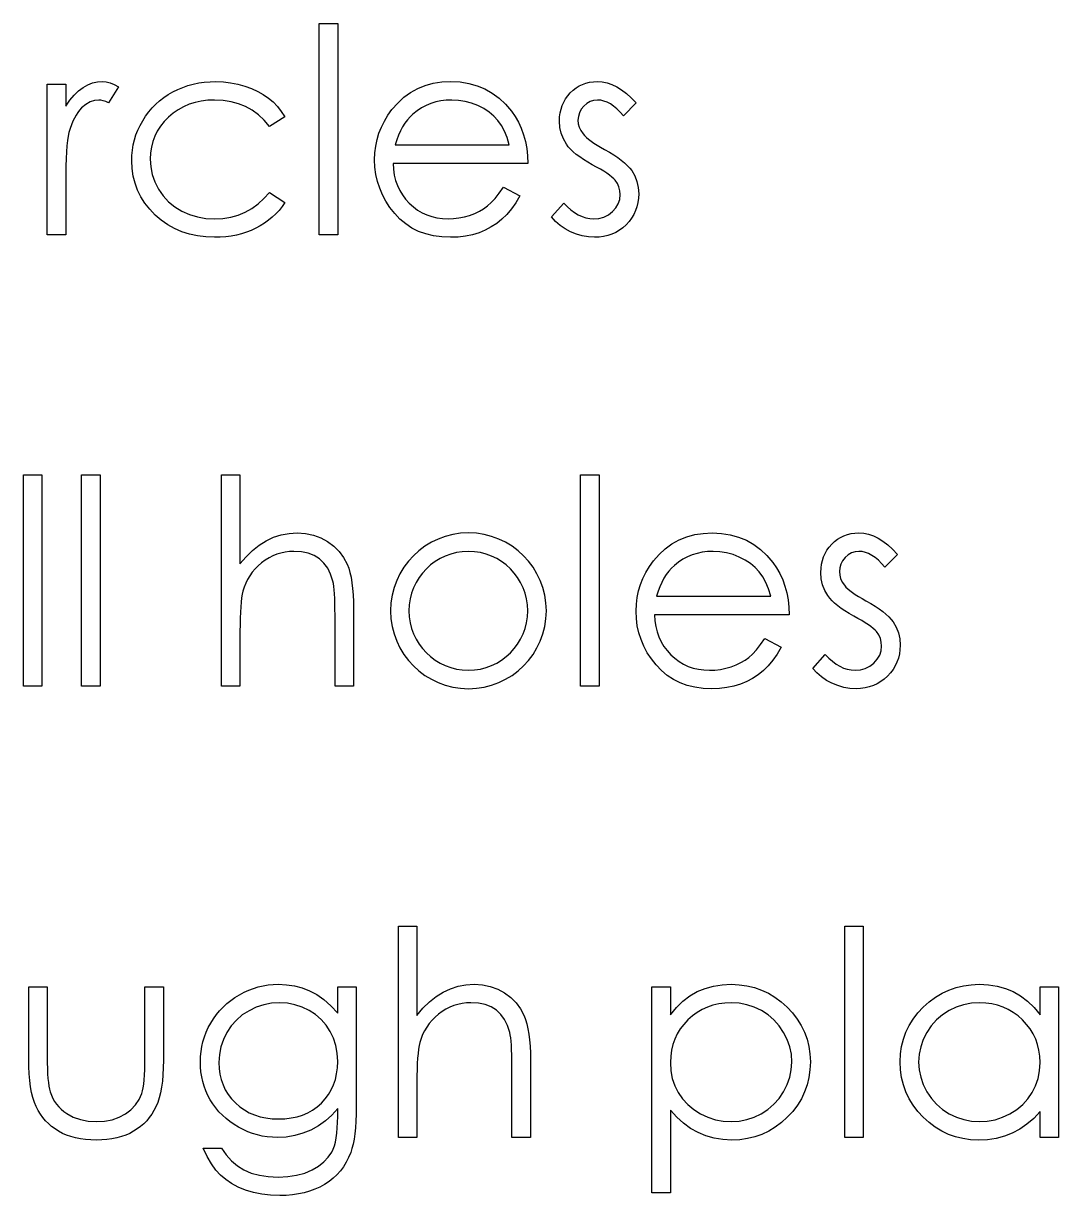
# Model space of a CAD drawing. Header units: inches. Extents: x -3.18 to 1.88, y -2.18 to 2.79.
# Drawn here: x -1.938 to -1.5611, y 1.8243 to 2.2511 of the extents above; entities that cross this region are included whole.
import ezdxf

# ---------------------------------------------------------------- set-up
doc = ezdxf.new("R2010")
doc.units = ezdxf.units.IN
doc.header["$MEASUREMENT"] = 0

msp = doc.modelspace()

# ---------------------------------------------------------------- linework, layer by layer
at = {"color": 7, "linetype": 'Continuous', "flags": 128}
for points in [[(-1.830347175673237, 2.251068264371963), (-1.823617446584291, 2.251068264371963), (-1.823617446584291, 2.251068264371963), (-1.823617446584291, 2.174145187448886), (-1.823617446584291, 2.174145187448886), (-1.83034821581506, 2.174145187448886), (-1.83034821581506, 2.174145187448886), (-1.83034821581506, 2.251068264371963)], [(-1.929385924902488, 2.228952879756578), (-1.922655908122752, 2.228952879756578), (-1.922655908122752, 2.228952879756578), (-1.922655908122752, 2.220884971102732), (-1.922655908122752, 2.220884971102732), (-1.921123456199676, 2.223108528795039), (-1.919545932161214, 2.225001557641193), (-1.917938360045829, 2.226549033602732), (-1.91628571581506, 2.227781004756578), (-1.914587999468906, 2.228712495141193), (-1.912845211007368, 2.229388576871963), (-1.911087398507368, 2.229779201871962), (-1.909284513891983, 2.229914418218117), (-1.909284513891983, 2.229914418218117), (-1.90788727831506, 2.229794225910424), (-1.906444970622752, 2.229448673025809), (-1.90495759081506, 2.228862735525809), (-1.903425138891983, 2.228036413410424), (-1.903425138891983, 2.228036413410424), (-1.907121052353522, 2.222207086487347), (-1.907121052353522, 2.222207086487347), (-1.908097614853522, 2.22262775956427), (-1.908999057161214, 2.222943264371962), (-1.909825379276598, 2.223123552833501), (-1.910561557161214, 2.223183648987347), (-1.910561557161214, 2.223183648987347), (-1.912169129276599, 2.223003360525809), (-1.913761677353522, 2.222462495141193), (-1.91530915331506, 2.221561052833501), (-1.916841605238137, 2.220299033602732), (-1.917577783122753, 2.219532807641193), (-1.918268888891983, 2.218661413410424), (-1.918899898507368, 2.217699874948886), (-1.919500860045829, 2.216633168218116), (-1.920056749468906, 2.215461293218116), (-1.920567566776599, 2.214199273987347), (-1.921033311968906, 2.212832086487347), (-1.921453985045829, 2.211374754756578), (-1.921453985045829, 2.211374754756578), (-1.921739441776599, 2.210067663410424), (-1.921979826391983, 2.208460091295039), (-1.922190162930445, 2.206552038410424), (-1.922355427353521, 2.204343504756578), (-1.922490643699675, 2.201849514371963), (-1.922580787930445, 2.199055043218116), (-1.922640884084291, 2.195960091295039), (-1.922655908122752, 2.192564658602732), (-1.922655908122752, 2.192564658602732), (-1.922655908122752, 2.174145187448886), (-1.922655908122752, 2.174145187448886), (-1.929386677353522, 2.174145187448886), (-1.929386677353522, 2.174145187448886), (-1.929386677353522, 2.228952879756578)], [(-1.842847724599163, 2.217068865333501), (-1.848482230238137, 2.213568264371963), (-1.848482230238137, 2.213568264371963), (-1.850390283122752, 2.215821870141193), (-1.852478624468906, 2.217774995141193), (-1.854717206199675, 2.219427639371963), (-1.857121052353522, 2.220779802833501), (-1.859705186968906, 2.221831485525809), (-1.862454586007368, 2.222582687448885), (-1.865354225430445, 2.223033408602732), (-1.86843415331506, 2.223183648987347), (-1.86843415331506, 2.223183648987347), (-1.870898095622752, 2.223078480718116), (-1.873271893699676, 2.222793023987347), (-1.875525499468906, 2.222297230718116), (-1.877673936968906, 2.221621148987347), (-1.879717206199675, 2.220734730718116), (-1.881655307161214, 2.219652999948885), (-1.883488239853522, 2.218390980718116), (-1.885216004276599, 2.216918624948886), (-1.886778504276599, 2.215311052833501), (-1.888130667738137, 2.213613336487347), (-1.889287518699675, 2.211840499948886), (-1.890219009084291, 2.209977519179655), (-1.890955186968906, 2.208039418218116), (-1.891466004276599, 2.206011173025809), (-1.891781509084291, 2.203892783602732), (-1.891886677353522, 2.201699273987347), (-1.891886677353522, 2.201699273987347), (-1.891691364853522, 2.198829682641193), (-1.891120451391983, 2.196050235525809), (-1.890158912930445, 2.193345908602732), (-1.888821773507368, 2.190731725910424), (-1.887139081199675, 2.188312855718117), (-1.885170932161214, 2.186164418218116), (-1.882932350430445, 2.184316461487347), (-1.880393287930445, 2.182753961487347), (-1.877628864853522, 2.181506966295039), (-1.874714201391983, 2.180620548025809), (-1.871634273507368, 2.180094706679655), (-1.868389081199676, 2.179914418218116), (-1.868389081199676, 2.179914418218116), (-1.865414321584291, 2.180064658602732), (-1.86257477831506, 2.180515379756578), (-1.859885475430445, 2.181266581679655), (-1.857316364853522, 2.182318264371963), (-1.854897494661214, 2.183670427833501), (-1.852628864853522, 2.18532307206427), (-1.850480427353522, 2.18727619706427), (-1.848482230238137, 2.189529802833501), (-1.848482230238137, 2.189529802833501), (-1.84284821581506, 2.185833889371962), (-1.84284821581506, 2.185833889371962), (-1.843869850430445, 2.184376557641193), (-1.844981629276599, 2.182994346102732), (-1.846183552353521, 2.18170227879504), (-1.847460595622752, 2.180500355718117), (-1.848812759084291, 2.179373552833501), (-1.85027009081506, 2.178336894179655), (-1.851802542738137, 2.177375355718116), (-1.853410114853522, 2.176503961487347), (-1.855092807161214, 2.175722711487347), (-1.856835595622752, 2.175046629756578), (-1.858623456199676, 2.174475716295039), (-1.860486436968906, 2.174009971102732), (-1.862394489853522, 2.173649394179655), (-1.864377662930445, 2.173393985525809), (-1.866405908122752, 2.173228721102732), (-1.868494249468906, 2.173183648987347), (-1.868494249468906, 2.173183648987347), (-1.871679345622752, 2.17330384129504), (-1.874714201391983, 2.17369446629504), (-1.87761384081506, 2.174325475910424), (-1.880378263891983, 2.175211894179655), (-1.883007470622752, 2.176353721102732), (-1.885501461007368, 2.177750956679655), (-1.887845211007368, 2.179403600910424), (-1.890053744661214, 2.181311653795039), (-1.89206696581506, 2.183399995141194), (-1.893794730238137, 2.18560852879504), (-1.895267086007368, 2.187907206679655), (-1.896469009084291, 2.190326076871962), (-1.897415523507368, 2.192865139371963), (-1.898076581199675, 2.195494346102732), (-1.898482230238137, 2.198243745141193), (-1.898617446584291, 2.201098312448885), (-1.898617446584291, 2.201098312448885), (-1.898557350430445, 2.203036413410424), (-1.898362037930445, 2.204944466295039), (-1.898061557161214, 2.206822471102732), (-1.897610836007368, 2.208655403795039), (-1.897054946584291, 2.210458288410424), (-1.89636384081506, 2.212231124948886), (-1.895552542738137, 2.213958889371963), (-1.894621052353522, 2.215656605718117), (-1.893569369661214, 2.217294225910424), (-1.892427542738137, 2.218826677833501), (-1.891195571584291, 2.22028400956427), (-1.889858432161214, 2.221636173025809), (-1.888446172545829, 2.222898192256578), (-1.886928744661214, 2.224070067256578), (-1.885306148507368, 2.225151798025809), (-1.883608432161214, 2.22614338456427), (-1.881835595622753, 2.227029802833501), (-1.880002662930445, 2.227796028795039), (-1.878124658122752, 2.228442062448885), (-1.876186557161214, 2.228967903795039), (-1.874203384084291, 2.229388576871963), (-1.872175138891983, 2.229674033602732), (-1.87008679754583, 2.22985432206427), (-1.867938360045829, 2.229914418218117), (-1.867938360045829, 2.229914418218117), (-1.865249057161214, 2.229809249948886), (-1.862589802353522, 2.229493745141193), (-1.859990643699675, 2.228982927833501), (-1.857436557161214, 2.228246749948886), (-1.855002662930445, 2.227345307641194), (-1.852749057161214, 2.226323673025809), (-1.850705787930445, 2.22516682206427), (-1.848842807161214, 2.223889778795039), (-1.84714509081506, 2.222462495141193), (-1.84558259081506, 2.220854923025809), (-1.844140283122752, 2.219052038410424), (-1.84284821581506, 2.217068865333501)], [(-1.763249710788877, 2.191452879756578), (-1.757271292738137, 2.188312855718117), (-1.757271292738137, 2.188312855718117), (-1.758743648507368, 2.185803841295039), (-1.760321172545829, 2.183550235525809), (-1.762003864853522, 2.181537014371962), (-1.763806749468906, 2.179794225910424), (-1.765714802353522, 2.178276798025809), (-1.767728023507368, 2.176954682641193), (-1.769876461007368, 2.175812855718116), (-1.772130066776598, 2.17486634129504), (-1.774518888891983, 2.174130163410424), (-1.777057951391983, 2.17360432206427), (-1.779747254276599, 2.173288817256578), (-1.782586797545829, 2.173183648987347), (-1.782586797545829, 2.173183648987347), (-1.785741845622753, 2.173318865333501), (-1.788716605238137, 2.173724514371963), (-1.791511076391983, 2.174400596102732), (-1.794140283122752, 2.175347110525809), (-1.796574177353522, 2.176564057641194), (-1.798842807161214, 2.178051437448886), (-1.800946172545829, 2.179809249948886), (-1.802854225430445, 2.181837495141193), (-1.80456696581506, 2.184031004756578), (-1.806054345622752, 2.18629963456427), (-1.80730134081506, 2.188643384564271), (-1.808322975430445, 2.191062254756578), (-1.809134273507368, 2.193541221102732), (-1.809705186968906, 2.196080283602732), (-1.81003571581506, 2.198709490333501), (-1.810155908122752, 2.201398793218116), (-1.810155908122752, 2.201398793218116), (-1.810050739853521, 2.203922831679655), (-1.809765283122752, 2.206386773987347), (-1.809269489853522, 2.208775596102732), (-1.808578384084291, 2.21110432206427), (-1.80769196581506, 2.213357927833501), (-1.806610235045829, 2.215536413410424), (-1.805318167738137, 2.217654802833501), (-1.803845811968906, 2.21969807206427), (-1.803845811968906, 2.21969807206427), (-1.801757470622752, 2.222086894179655), (-1.799503864853522, 2.224175235525809), (-1.797084994661214, 2.225918023987347), (-1.794485836007368, 2.227360331679655), (-1.791721412930445, 2.228472110525809), (-1.788791725430445, 2.229283408602732), (-1.785696773507368, 2.229749153795039), (-1.782421533122752, 2.229914418218117), (-1.782421533122752, 2.229914418218117), (-1.779056148507368, 2.229749153795039), (-1.77585602831506, 2.229238336487347), (-1.772836196584291, 2.228396990333501), (-1.76999665331506, 2.227225115333501), (-1.767322374468906, 2.225707687448886), (-1.764828384084291, 2.223844706679655), (-1.762499658122752, 2.22165119706427), (-1.760351220622752, 2.219127158602732), (-1.760351220622752, 2.219127158602732), (-1.758969009084291, 2.21715900956427), (-1.757782110045829, 2.215085692256578), (-1.756760475430445, 2.212877158602732), (-1.75593415331506, 2.210563456679655), (-1.755273095622752, 2.208129562448886), (-1.754792326391983, 2.205575475910424), (-1.754506869661214, 2.20290119706427), (-1.754386677353521, 2.200106725910424), (-1.754386677353521, 2.200106725910424), (-1.803425138891983, 2.200106725910424), (-1.803425138891983, 2.200106725910424), (-1.803289922545829, 2.197943264371963), (-1.802989441776599, 2.19586994706427), (-1.802508672545829, 2.193901798025808), (-1.801847614853521, 2.192038817256578), (-1.801036316776599, 2.190281004756578), (-1.800044730238137, 2.188613336487347), (-1.798872855238137, 2.187050836487347), (-1.79753571581506, 2.185578480718116), (-1.796063360045829, 2.184256365333501), (-1.794515884084291, 2.183099514371963), (-1.792878263891983, 2.182122951871963), (-1.791150499468906, 2.181326677833501), (-1.789347614853522, 2.180710692256578), (-1.787454586007368, 2.180274995141193), (-1.785486436968906, 2.180004562448886), (-1.783428143699676, 2.179914418218116), (-1.783428143699676, 2.179914418218116), (-1.781414922545829, 2.179989538410424), (-1.779446773507368, 2.180229923025809), (-1.777493648507368, 2.18063557206427), (-1.775570571584291, 2.181191461487347), (-1.773722614853522, 2.181882567256578), (-1.772024898507368, 2.182693865333501), (-1.770477422545829, 2.183595307641193), (-1.769065162930445, 2.184601918218116), (-1.767697975430445, 2.185818865333501), (-1.766270691776598, 2.187381365333501), (-1.764783311968906, 2.189244346102732), (-1.763250860045829, 2.191452879756578)], [(-1.714962908602136, 2.222116942256578), (-1.719530908122753, 2.217414418218116), (-1.719530908122753, 2.217414418218116), (-1.720732831199675, 2.218766581679655), (-1.721934754276598, 2.219938456679655), (-1.723136677353522, 2.220930043218117), (-1.724308552353522, 2.22174134129504), (-1.725495451391983, 2.222372350910424), (-1.726667326391983, 2.22282307206427), (-1.727839201391983, 2.223093504756578), (-1.728996052353522, 2.223183648987347), (-1.728996052353522, 2.223183648987347), (-1.730408311968906, 2.223048432641193), (-1.73171540331506, 2.22262775956427), (-1.732932350430445, 2.221936653795039), (-1.734029105238137, 2.220960091295039), (-1.734945571584291, 2.219803240333501), (-1.735591605238137, 2.218571269179655), (-1.735982230238137, 2.217234129756578), (-1.736117446584291, 2.215806846102732), (-1.736117446584291, 2.215806846102732), (-1.735997254276598, 2.214514778795039), (-1.735651701391983, 2.213267783602732), (-1.735065763891983, 2.212035812448886), (-1.73425446581506, 2.210833889371962), (-1.73425446581506, 2.210833889371962), (-1.733728624468906, 2.210217903795039), (-1.733067566776598, 2.209586894179655), (-1.732286316776599, 2.208910812448886), (-1.731369850430445, 2.208219706679655), (-1.730318167738137, 2.207498552833501), (-1.729146292738137, 2.206762374948886), (-1.727854225430445, 2.205981124948886), (-1.726426941776599, 2.205184850910424), (-1.726426941776599, 2.205184850910424), (-1.72468415331506, 2.204193264371963), (-1.723091605238137, 2.203216701871963), (-1.721634273507368, 2.202240139371963), (-1.720327182161214, 2.201278600910424), (-1.719170331199675, 2.200317062448886), (-1.718148696584291, 2.199370548025809), (-1.717277302353522, 2.198424033602732), (-1.716556148507368, 2.197492543218116), (-1.716556148507368, 2.197492543218116), (-1.715444369661214, 2.195554442256578), (-1.714633071584291, 2.193496148987347), (-1.714167326391983, 2.191317663410424), (-1.714002061968906, 2.189018985525809), (-1.714002061968906, 2.189018985525809), (-1.714077182161214, 2.187396389371962), (-1.714287518699676, 2.185833889371962), (-1.714648095622752, 2.184331485525809), (-1.715143888891983, 2.182904201871962), (-1.715804946584291, 2.181521990333501), (-1.716586196584291, 2.180214898987347), (-1.717517686968906, 2.178967903795039), (-1.718599417738137, 2.177781004756578), (-1.719786316776599, 2.176699273987347), (-1.721033311968906, 2.175767783602732), (-1.722355427353522, 2.174986533602732), (-1.723752662930445, 2.174340499948886), (-1.725225018699675, 2.173829682641193), (-1.726772494661214, 2.173469105718116), (-1.728380066776599, 2.173258769179655), (-1.730062759084291, 2.173183648987347), (-1.730062759084291, 2.173183648987347), (-1.732331388891983, 2.17330384129504), (-1.734539922545829, 2.173679442256578), (-1.736703384084291, 2.174295427833501), (-1.738821773507368, 2.175151798025809), (-1.740819970622753, 2.17623352879504), (-1.742637879276598, 2.17751057206427), (-1.744275499468906, 2.178967903795039), (-1.745732831199675, 2.180605523987347), (-1.745732831199675, 2.180605523987347), (-1.741270691776599, 2.185683648987347), (-1.741270691776599, 2.185683648987347), (-1.739978624468906, 2.184331485525809), (-1.738671533122752, 2.183159610525809), (-1.737334393699676, 2.182168023987347), (-1.735997254276598, 2.181356725910424), (-1.734630066776599, 2.18072571629504), (-1.733232831199675, 2.180274995141193), (-1.731835595622752, 2.180004562448886), (-1.730408311968906, 2.179914418218116), (-1.730408311968906, 2.179914418218116), (-1.728470211007368, 2.180079682641193), (-1.726682350430445, 2.180575475910424), (-1.725044730238137, 2.181386773987347), (-1.723557350430445, 2.182543624948886), (-1.722325379276598, 2.183910812448886), (-1.721438961007368, 2.18541321629504), (-1.720913119661214, 2.187005764371963), (-1.720732831199675, 2.188733528795039), (-1.720732831199675, 2.188733528795039), (-1.720853023507368, 2.190160812448886), (-1.721198576391983, 2.191512975910424), (-1.721769489853522, 2.192774995141193), (-1.722580787930445, 2.193961894179655), (-1.722580787930445, 2.193961894179655), (-1.723106629276599, 2.194532807641193), (-1.723782711007368, 2.195148793218117), (-1.724609033122752, 2.195809850910424), (-1.725570571584291, 2.196500956679655), (-1.726682350430445, 2.197222110525809), (-1.727944369661214, 2.197973312448886), (-1.729341605238137, 2.198769586487347), (-1.730889081199675, 2.199610932641193), (-1.730889081199675, 2.199610932641193), (-1.732556749468906, 2.20055744706427), (-1.734089201391983, 2.201503961487347), (-1.735471412930445, 2.202450475910424), (-1.736733432161214, 2.203381966295039), (-1.737845211007368, 2.204313456679655), (-1.738806749468906, 2.20524494706427), (-1.739648095622752, 2.206176437448886), (-1.740339201391983, 2.20709290379504), (-1.740339201391983, 2.20709290379504), (-1.741435956199676, 2.209000956679655), (-1.742217206199675, 2.211059249948886), (-1.742697975430445, 2.213222711487347), (-1.74284821581506, 2.215536413410424), (-1.74284821581506, 2.215536413410424), (-1.742788119661214, 2.217053841295039), (-1.742607831199675, 2.218496148987347), (-1.742292326391983, 2.219878360525809), (-1.74187165331506, 2.221200475910424), (-1.741315763891983, 2.222447471102732), (-1.740639682161214, 2.223634370141193), (-1.739843408122752, 2.224761173025809), (-1.738926941776598, 2.225812855718116), (-1.737905307161214, 2.226774394179655), (-1.736823576391983, 2.22760071629504), (-1.735681749468906, 2.228306846102732), (-1.734479826391983, 2.228892783602732), (-1.733202783122752, 2.229343504756578), (-1.731865643699676, 2.229659009564271), (-1.730468408122752, 2.22985432206427), (-1.728996052353522, 2.229914418218117), (-1.728996052353522, 2.229914418218117), (-1.727253263891983, 2.229794225910424), (-1.725510475430445, 2.229433648987347), (-1.723752662930445, 2.228817663410424), (-1.721994850430445, 2.227961293218117), (-1.720252061968906, 2.226864538410424), (-1.718494249468906, 2.225527398987347), (-1.716721412930445, 2.223949874948886), (-1.714963600430445, 2.222116942256578)], [(-1.761116615430577, 2.206837495141194), (-1.761913720622752, 2.209496749948886), (-1.762890283122752, 2.211870548025809), (-1.764017086007368, 2.213958889371963), (-1.76530915331506, 2.215761773987347), (-1.766781509084291, 2.21735432206427), (-1.768494249468906, 2.218781605718116), (-1.770417326391983, 2.220043624948886), (-1.772565763891983, 2.221140379756578), (-1.774849417738137, 2.22204182206427), (-1.777208191776599, 2.222672831679655), (-1.779612037930445, 2.223063456679655), (-1.782075980238137, 2.223183648987347), (-1.782075980238137, 2.223183648987347), (-1.784089201391983, 2.223108528795039), (-1.786042326391983, 2.222868144179655), (-1.787920331199676, 2.222462495141193), (-1.789708191776598, 2.221906605718116), (-1.791450980238137, 2.221170427833501), (-1.793103624468906, 2.220299033602732), (-1.794681148507368, 2.219247350910424), (-1.796198576391983, 2.218045427833501), (-1.796198576391983, 2.218045427833501), (-1.797250259084291, 2.217053841295039), (-1.798226821584291, 2.215942062448886), (-1.799143287930445, 2.214725115333501), (-1.799984634084291, 2.213387975910424), (-1.800765884084291, 2.211915620141193), (-1.801487037930445, 2.210338096102732), (-1.802133071584291, 2.208655403795039), (-1.802719009084291, 2.206837495141194), (-1.802719009084291, 2.206837495141194), (-1.761117446584291, 2.206837495141194)], [(-1.93804033159271, 2.086698185631805), (-1.931309754276598, 2.086698185631805), (-1.931309754276598, 2.086698185631805), (-1.931309754276598, 2.009775108708728), (-1.931309754276598, 2.009775108708728), (-1.938040523507368, 2.009775108708728), (-1.938040523507368, 2.009775108708728), (-1.938040523507368, 2.086698185631805)], [(-1.916886549296342, 2.086698185631805), (-1.910155908122752, 2.086698185631805), (-1.910155908122752, 2.086698185631805), (-1.910155908122752, 2.009775108708728), (-1.910155908122752, 2.009775108708728), (-1.916886677353522, 2.009775108708728), (-1.916886677353522, 2.009775108708728), (-1.916886677353522, 2.086698185631805)], [(-1.865924578013383, 2.086698185631805), (-1.859194369661214, 2.086698185631805), (-1.859194369661214, 2.086698185631805), (-1.859194369661214, 2.054231238516421), (-1.859194369661214, 2.054231238516421), (-1.856970811968906, 2.056890493324113), (-1.854627061968906, 2.059189171208728), (-1.852193167738137, 2.061142296208728), (-1.849639081199675, 2.06271982024719), (-1.846979826391983, 2.063951791401036), (-1.844200379276599, 2.064838209670266), (-1.841330787930445, 2.06536405101642), (-1.838341004276599, 2.065544339477959), (-1.838341004276599, 2.065544339477959), (-1.835306148507368, 2.065349026977959), (-1.832451581199676, 2.06477811351642), (-1.829777302353522, 2.063801551016421), (-1.827283311968906, 2.062449387554882), (-1.825029706199675, 2.06076669524719), (-1.823076581199676, 2.058828594285651), (-1.821453985045829, 2.056605036593343), (-1.820146893699676, 2.05412607024719), (-1.81960602831506, 2.052728834670267), (-1.819140283122752, 2.051136286593343), (-1.818749658122752, 2.049378474093344), (-1.818419129276599, 2.047425349093344), (-1.818178744661214, 2.045276911593343), (-1.817998456199676, 2.042963209670267), (-1.817878263891983, 2.04045419524719), (-1.81784821581506, 2.037764892362574), (-1.81784821581506, 2.037764892362574), (-1.81784821581506, 2.009775108708728), (-1.81784821581506, 2.009775108708728), (-1.824578985045829, 2.009775108708728), (-1.824578985045829, 2.009775108708728), (-1.824578985045829, 2.035556358708728), (-1.824578985045829, 2.035556358708728), (-1.824594009084291, 2.037794940439497), (-1.824624057161214, 2.039838209670267), (-1.82468415331506, 2.041686166401036), (-1.824774297545829, 2.043353834670266), (-1.82487946581506, 2.044811166401036), (-1.825014682161214, 2.046073185631805), (-1.825179946584291, 2.047154916401036), (-1.825360235045829, 2.048026310631805), (-1.825360235045829, 2.048026310631805), (-1.826171533122752, 2.050550349093343), (-1.827253263891983, 2.052743858708728), (-1.828605427353521, 2.054591815439498), (-1.830243047545829, 2.056109243324113), (-1.832151100430445, 2.057296142362574), (-1.834329586007368, 2.058137488516421), (-1.83679352831506, 2.058648305824113), (-1.83952790331506, 2.05881357024719), (-1.83952790331506, 2.05881357024719), (-1.841150499468906, 2.058753474093344), (-1.842728023507368, 2.058558161593344), (-1.844275499468906, 2.05822763274719), (-1.845762879276599, 2.057776911593344), (-1.847220211007368, 2.057175950054882), (-1.848617446584291, 2.05646982024719), (-1.849984634084291, 2.055613450054882), (-1.851306749468906, 2.054636887554882), (-1.852553744661214, 2.053555156785651), (-1.853680547545829, 2.052428353901036), (-1.854702182161214, 2.051226430824113), (-1.855618648507368, 2.049964411593344), (-1.856414922545829, 2.048642296208728), (-1.85710602831506, 2.047260084670266), (-1.85769196581506, 2.045802752939498), (-1.858157711007368, 2.044300349093343), (-1.858157711007368, 2.044300349093343), (-1.858398095622753, 2.043203594285651), (-1.858608432161214, 2.041896502939497), (-1.858788720622752, 2.040379075054882), (-1.858938961007368, 2.038636286593344), (-1.859044129276599, 2.036698185631805), (-1.859134273507368, 2.034534724093343), (-1.859179345622752, 2.032175950054882), (-1.859194369661214, 2.029591815439497), (-1.859194369661214, 2.029591815439497), (-1.859194369661214, 2.009775108708728), (-1.859194369661214, 2.009775108708728), (-1.865925138891983, 2.009775108708728), (-1.865925138891983, 2.009775108708728), (-1.865925138891983, 2.086698185631805)], [(-1.735155741999469, 2.086698185631805), (-1.728425138891983, 2.086698185631805), (-1.728425138891983, 2.086698185631805), (-1.728425138891983, 2.009775108708728), (-1.728425138891983, 2.009775108708728), (-1.735155908122752, 2.009775108708728), (-1.735155908122752, 2.009775108708728), (-1.735155908122752, 2.086698185631805)], [(-1.668058277115108, 2.027082801016421), (-1.662078985045829, 2.023942776977959), (-1.662078985045829, 2.023942776977959), (-1.66355134081506, 2.021433762554882), (-1.665128864853522, 2.019180156785651), (-1.666811557161214, 2.017166935631805), (-1.668614441776598, 2.015424147170267), (-1.670522494661214, 2.013906719285651), (-1.67253571581506, 2.012584603901036), (-1.67468415331506, 2.011442776977959), (-1.676937759084291, 2.010496262554882), (-1.679326581199676, 2.009760084670266), (-1.681865643699676, 2.009234243324113), (-1.684554946584291, 2.00891873851642), (-1.687394489853522, 2.008813570247189), (-1.687394489853522, 2.008813570247189), (-1.690549537930445, 2.008948786593344), (-1.693524297545829, 2.009354435631805), (-1.696318768699675, 2.010030517362574), (-1.698947975430445, 2.010977031785651), (-1.701381869661214, 2.012193978901036), (-1.703650499468906, 2.013681358708728), (-1.705753864853522, 2.015439171208728), (-1.707661917738137, 2.017467416401036), (-1.709374658122752, 2.01966092601642), (-1.710862037930445, 2.021929555824113), (-1.712109033122752, 2.024273305824113), (-1.713130667738137, 2.02669217601642), (-1.71394196581506, 2.029171142362574), (-1.714512879276599, 2.031710204862574), (-1.714843408122752, 2.034339411593344), (-1.714963600430445, 2.037028714477959), (-1.714963600430445, 2.037028714477959), (-1.714858432161214, 2.039552752939497), (-1.714572975430445, 2.042016695247189), (-1.714077182161214, 2.044405517362574), (-1.713386076391983, 2.046734243324113), (-1.712499658122752, 2.048987849093344), (-1.711417927353522, 2.051166334670266), (-1.710125860045829, 2.053284724093344), (-1.708653504276599, 2.055327993324113), (-1.708653504276599, 2.055327993324113), (-1.706565162930445, 2.057716815439497), (-1.704311557161214, 2.059805156785651), (-1.701892686968906, 2.06154794524719), (-1.69929352831506, 2.062990252939497), (-1.696529105238137, 2.064102031785651), (-1.693599417738137, 2.064913329862574), (-1.69050446581506, 2.065379075054882), (-1.687229225430445, 2.065544339477959), (-1.687229225430445, 2.065544339477959), (-1.68386384081506, 2.065379075054882), (-1.680663720622752, 2.06486825774719), (-1.677643888891983, 2.064026911593344), (-1.674804345622752, 2.062855036593343), (-1.672130066776598, 2.061337608708728), (-1.669636076391983, 2.059474627939497), (-1.667307350430445, 2.057281118324113), (-1.665158912930445, 2.054757079862574), (-1.665158912930445, 2.054757079862574), (-1.663776701391983, 2.052788930824113), (-1.662589802353521, 2.05071561351642), (-1.661568167738137, 2.048507079862574), (-1.660741845622753, 2.046193377939498), (-1.660080787930445, 2.043759483708728), (-1.659600018699675, 2.041205397170267), (-1.659314561968906, 2.038531118324113), (-1.659194369661214, 2.035736647170267), (-1.659194369661214, 2.035736647170267), (-1.708232831199676, 2.035736647170267), (-1.708232831199676, 2.035736647170267), (-1.708097614853522, 2.033573185631805), (-1.707797134084291, 2.031499868324113), (-1.707316364853521, 2.029531719285651), (-1.706655307161214, 2.02766873851642), (-1.705844009084291, 2.025910926016421), (-1.704852422545829, 2.02424325774719), (-1.703680547545829, 2.02268075774719), (-1.702343408122752, 2.021208401977959), (-1.700871052353522, 2.019886286593343), (-1.699323576391983, 2.018729435631805), (-1.697685956199676, 2.017752873131805), (-1.695958191776599, 2.016956599093343), (-1.694155307161214, 2.01634061351642), (-1.69226227831506, 2.015904916401036), (-1.690294129276599, 2.015634483708728), (-1.688235836007368, 2.015544339477959), (-1.688235836007368, 2.015544339477959), (-1.686222614853522, 2.015619459670266), (-1.68425446581506, 2.015859844285651), (-1.68230134081506, 2.016265493324113), (-1.680378263891983, 2.01682138274719), (-1.678530307161214, 2.017512488516421), (-1.67683259081506, 2.018323786593344), (-1.675285114853522, 2.019225228901036), (-1.673872855238137, 2.020231839477959), (-1.672505667738137, 2.021448786593343), (-1.671078384084291, 2.023011286593344), (-1.669591004276599, 2.024874267362574), (-1.668058552353522, 2.027082801016421)], [(-1.619770301608589, 2.05774686351642), (-1.624338600430445, 2.053044339477959), (-1.624338600430445, 2.053044339477959), (-1.625540523507368, 2.054396502939497), (-1.626742446584291, 2.055568377939498), (-1.627944369661214, 2.056559964477959), (-1.629116244661214, 2.057371262554882), (-1.630303143699675, 2.058002272170266), (-1.631475018699676, 2.058452993324113), (-1.632646893699675, 2.05872342601642), (-1.633803744661214, 2.05881357024719), (-1.633803744661214, 2.05881357024719), (-1.635216004276599, 2.058678353901036), (-1.636523095622752, 2.058257680824113), (-1.637740042738137, 2.057566575054882), (-1.638836797545829, 2.056590012554882), (-1.639753263891983, 2.055433161593343), (-1.640399297545829, 2.054201190439497), (-1.640789922545829, 2.05286405101642), (-1.640925138891983, 2.051436767362574), (-1.640925138891983, 2.051436767362574), (-1.640804946584291, 2.050144700054882), (-1.640459393699676, 2.048897704862574), (-1.639873456199676, 2.047665733708728), (-1.639062158122752, 2.046463810631805), (-1.639062158122752, 2.046463810631805), (-1.638536316776599, 2.045847825054882), (-1.637875259084291, 2.045216815439497), (-1.637094009084291, 2.044540733708728), (-1.636177542738137, 2.043849627939498), (-1.635125860045829, 2.043128474093344), (-1.63395398504583, 2.042392296208728), (-1.632661917738137, 2.041611046208728), (-1.631234634084291, 2.040814772170267), (-1.631234634084291, 2.040814772170267), (-1.629491845622752, 2.039823185631805), (-1.627899297545829, 2.038846623131805), (-1.62644196581506, 2.037870060631805), (-1.625134874468906, 2.036908522170267), (-1.623978023507368, 2.035946983708728), (-1.622956388891983, 2.035000469285651), (-1.622084994661214, 2.034053954862574), (-1.62136384081506, 2.033122464477959), (-1.62136384081506, 2.033122464477959), (-1.620252061968906, 2.031184363516421), (-1.619440763891983, 2.02912607024719), (-1.618975018699675, 2.026947584670267), (-1.618809754276598, 2.024648906785651), (-1.618809754276598, 2.024648906785651), (-1.618884874468906, 2.023026310631805), (-1.619095211007368, 2.021463810631805), (-1.619455787930445, 2.019961406785651), (-1.619951581199676, 2.018534123131805), (-1.620612638891983, 2.017151911593344), (-1.621393888891983, 2.01584482024719), (-1.622325379276599, 2.014597825054882), (-1.623407110045829, 2.01341092601642), (-1.624594009084291, 2.01232919524719), (-1.625841004276599, 2.011397704862574), (-1.627163119661214, 2.010616454862574), (-1.628560355238137, 2.009970421208728), (-1.630032711007368, 2.009459603901036), (-1.631580186968906, 2.009099026977959), (-1.633187759084291, 2.008888690439497), (-1.634870451391983, 2.008813570247189), (-1.634870451391983, 2.008813570247189), (-1.637139081199676, 2.008933762554882), (-1.639347614853522, 2.009309363516421), (-1.641511076391983, 2.009925349093344), (-1.64362946581506, 2.010781719285651), (-1.645627662930444, 2.011863450054882), (-1.647445571584291, 2.013140493324113), (-1.649083191776599, 2.014597825054882), (-1.650540523507368, 2.01623544524719), (-1.650540523507368, 2.01623544524719), (-1.646078384084291, 2.02131357024719), (-1.646078384084291, 2.02131357024719), (-1.644786316776599, 2.019961406785651), (-1.643479225430445, 2.018789531785651), (-1.642142086007368, 2.01779794524719), (-1.640804946584291, 2.016986647170266), (-1.639437759084291, 2.016355637554882), (-1.638040523507368, 2.015904916401036), (-1.636643287930445, 2.015634483708728), (-1.635216004276599, 2.015544339477959), (-1.635216004276599, 2.015544339477959), (-1.63327790331506, 2.015709603901036), (-1.631490042738137, 2.016205397170267), (-1.629852422545829, 2.01701669524719), (-1.628365042738137, 2.018173546208728), (-1.627133071584291, 2.019540733708728), (-1.62624665331506, 2.021043137554882), (-1.625720811968906, 2.022635685631805), (-1.625540523507368, 2.024363450054882), (-1.625540523507368, 2.024363450054882), (-1.62566071581506, 2.025790733708728), (-1.626006268699675, 2.027142897170267), (-1.626577182161214, 2.028404916401036), (-1.627388480238137, 2.029591815439497), (-1.627388480238137, 2.029591815439497), (-1.627914321584291, 2.030162728901036), (-1.62859040331506, 2.030778714477959), (-1.629416725430445, 2.031439772170267), (-1.630378263891983, 2.032130877939498), (-1.631490042738137, 2.032852031785651), (-1.632752061968906, 2.033603233708728), (-1.634149297545829, 2.03439950774719), (-1.635696773507368, 2.035240853901036), (-1.635696773507368, 2.035240853901036), (-1.637364441776599, 2.036187368324113), (-1.638896893699676, 2.03713388274719), (-1.640279105238137, 2.038080397170267), (-1.641541124468906, 2.039011887554882), (-1.64265290331506, 2.039943377939498), (-1.643614441776599, 2.040874868324113), (-1.644455787930445, 2.041806358708728), (-1.645146893699675, 2.042722825054882), (-1.645146893699675, 2.042722825054882), (-1.646243648507368, 2.044630877939497), (-1.647024898507368, 2.046689171208728), (-1.647505667738137, 2.04885263274719), (-1.647655908122752, 2.051166334670266), (-1.647655908122752, 2.051166334670266), (-1.647595811968906, 2.052683762554882), (-1.647415523507368, 2.05412607024719), (-1.647100018699675, 2.055508281785651), (-1.646679345622752, 2.056830397170267), (-1.646123456199676, 2.058077392362574), (-1.645447374468906, 2.059264291401036), (-1.644651100430445, 2.060391094285651), (-1.643734634084291, 2.061442776977959), (-1.642712999468906, 2.062404315439497), (-1.641631268699675, 2.063230637554882), (-1.640489441776599, 2.063936767362574), (-1.639287518699675, 2.064522704862574), (-1.638010475430445, 2.064973426016421), (-1.636673336007368, 2.065288930824113), (-1.635276100430445, 2.065484243324113), (-1.633803744661214, 2.065544339477959), (-1.633803744661214, 2.065544339477959), (-1.632060956199676, 2.065424147170266), (-1.630318167738137, 2.06506357024719), (-1.628560355238137, 2.064447584670267), (-1.626802542738137, 2.063591214477959), (-1.625059754276599, 2.062494459670266), (-1.623301941776599, 2.06115732024719), (-1.621529105238137, 2.059579796208728), (-1.619771292738137, 2.05774686351642)], [(-1.665924008437029, 2.042467416401036), (-1.666721412930445, 2.045126671208728), (-1.667697975430445, 2.047500469285651), (-1.66882477831506, 2.049588810631805), (-1.670116845622752, 2.05139169524719), (-1.671589201391983, 2.052984243324113), (-1.673301941776599, 2.054411526977959), (-1.675225018699676, 2.055673546208728), (-1.677373456199675, 2.05677030101642), (-1.679657110045829, 2.057671743324113), (-1.682015884084291, 2.058302752939497), (-1.684419730238137, 2.058693377939497), (-1.686883672545829, 2.05881357024719), (-1.686883672545829, 2.05881357024719), (-1.688896893699675, 2.058738450054882), (-1.690850018699676, 2.058498065439498), (-1.692728023507368, 2.058092416401036), (-1.694515884084291, 2.057536526977959), (-1.69625867254583, 2.056800349093344), (-1.697911316776598, 2.055928954862574), (-1.69948884081506, 2.054877272170267), (-1.701006268699675, 2.053675349093343), (-1.701006268699675, 2.053675349093343), (-1.702057951391983, 2.052683762554882), (-1.703034513891983, 2.051571983708728), (-1.703950980238137, 2.050355036593344), (-1.704792326391983, 2.049017897170267), (-1.705573576391983, 2.047545541401036), (-1.706294730238137, 2.045968017362574), (-1.706940763891983, 2.044285325054882), (-1.707526701391983, 2.042467416401036), (-1.707526701391983, 2.042467416401036), (-1.665925138891983, 2.042467416401036)], [(-1.801501108905462, 1.922328106891648), (-1.794771292738137, 1.922328106891648), (-1.794771292738137, 1.922328106891648), (-1.794771292738137, 1.889861159776263), (-1.794771292738137, 1.889861159776263), (-1.792547735045829, 1.892520414583955), (-1.790203985045829, 1.894819092468571), (-1.78777009081506, 1.896772217468571), (-1.785216004276599, 1.898349741507032), (-1.782556749468906, 1.899581712660878), (-1.779777302353522, 1.900468130930109), (-1.776907711007368, 1.900993972276263), (-1.773917927353522, 1.901174260737801), (-1.773917927353522, 1.901174260737801), (-1.770883071584291, 1.900978948237801), (-1.768028504276599, 1.900408034776263), (-1.765354225430445, 1.899431472276263), (-1.762860235045829, 1.898079308814725), (-1.760606629276599, 1.896396616507032), (-1.758653504276599, 1.894458515545494), (-1.757030908122752, 1.892234957853186), (-1.755723816776599, 1.889755991507032), (-1.755182951391983, 1.888358755930109), (-1.754717206199675, 1.886766207853186), (-1.754326581199675, 1.885008395353186), (-1.753996052353522, 1.883055270353186), (-1.753755667738137, 1.880906832853186), (-1.753575379276598, 1.878593130930109), (-1.753455186968906, 1.876084116507032), (-1.753425138891983, 1.873394813622417), (-1.753425138891983, 1.873394813622417), (-1.753425138891983, 1.84540502996857), (-1.753425138891983, 1.84540502996857), (-1.760155908122752, 1.84540502996857), (-1.760155908122752, 1.84540502996857), (-1.760155908122752, 1.871186279968571), (-1.760155908122752, 1.871186279968571), (-1.760170932161214, 1.87342486169934), (-1.760200980238137, 1.875468130930109), (-1.760261076391983, 1.877316087660878), (-1.760351220622752, 1.878983755930109), (-1.760456388891983, 1.880441087660878), (-1.760591605238137, 1.881703106891648), (-1.760756869661214, 1.882784837660878), (-1.760937158122752, 1.883656231891647), (-1.760937158122752, 1.883656231891647), (-1.761748456199675, 1.886180270353186), (-1.762830186968906, 1.888373779968571), (-1.764182350430445, 1.89022173669934), (-1.765819970622752, 1.891739164583955), (-1.767728023507368, 1.892926063622417), (-1.769906509084291, 1.893767409776263), (-1.772370451391983, 1.894278227083955), (-1.775104826391983, 1.894443491507032), (-1.775104826391983, 1.894443491507032), (-1.776727422545829, 1.894383395353186), (-1.778304946584291, 1.894188082853186), (-1.779852422545829, 1.893857554007032), (-1.781339802353521, 1.893406832853186), (-1.782797134084291, 1.892805871314724), (-1.784194369661214, 1.892099741507032), (-1.785561557161214, 1.891243371314725), (-1.786883672545829, 1.890266808814724), (-1.788130667738137, 1.889185078045494), (-1.789257470622752, 1.888058275160878), (-1.790279105238137, 1.886856352083955), (-1.791195571584291, 1.885594332853186), (-1.791991845622752, 1.884272217468571), (-1.792682951391983, 1.882890005930109), (-1.793268888891983, 1.88143267419934), (-1.793734634084291, 1.879930270353186), (-1.793734634084291, 1.879930270353186), (-1.793975018699675, 1.878833515545494), (-1.794185355238137, 1.87752642419934), (-1.794365643699676, 1.876008996314725), (-1.794515884084291, 1.874266207853186), (-1.794621052353522, 1.872328106891648), (-1.794711196584291, 1.870164645353186), (-1.794756268699675, 1.867805871314725), (-1.794771292738137, 1.86522173669934), (-1.794771292738137, 1.86522173669934), (-1.794771292738137, 1.84540502996857), (-1.794771292738137, 1.84540502996857), (-1.801502061968906, 1.84540502996857), (-1.801502061968906, 1.84540502996857), (-1.801502061968906, 1.922328106891648)], [(-1.639001012787106, 1.922328106891648), (-1.632271292738137, 1.922328106891648), (-1.632271292738137, 1.922328106891648), (-1.632271292738137, 1.84540502996857), (-1.632271292738137, 1.84540502996857), (-1.639002061968906, 1.84540502996857), (-1.639002061968906, 1.84540502996857), (-1.639002061968906, 1.922328106891648)], [(-1.936117260474858, 1.900212722276263), (-1.929386677353522, 1.900212722276263), (-1.929386677353522, 1.900212722276263), (-1.929386677353522, 1.87479204919934), (-1.929386677353522, 1.87479204919934), (-1.92937165331506, 1.872553467468571), (-1.929326581199676, 1.870510198237801), (-1.929236436968906, 1.868632193430109), (-1.929116244661214, 1.866934477083955), (-1.928966004276598, 1.865432073237801), (-1.92878571581506, 1.864094933814725), (-1.928575379276599, 1.862953106891648), (-1.928319970622752, 1.861976544391648), (-1.928319970622752, 1.861976544391648), (-1.927869249468906, 1.860759597276263), (-1.927343408122752, 1.859602746314724), (-1.926712398507368, 1.858521015545494), (-1.926006268699675, 1.857499380930109), (-1.925194970622752, 1.856537842468571), (-1.92429352831506, 1.85565142419934), (-1.92331696581506, 1.854825102083955), (-1.922235235045829, 1.854073900160878), (-1.919876461007368, 1.852811880930109), (-1.917292326391983, 1.851895414583955), (-1.914497855238137, 1.85135454919934), (-1.911493047545829, 1.851174260737801), (-1.911493047545829, 1.851174260737801), (-1.908488239853522, 1.85135454919934), (-1.905723816776599, 1.851880390545494), (-1.90319977831506, 1.852766808814725), (-1.900916124468906, 1.853998779968571), (-1.898917927353521, 1.855516207853186), (-1.897250259084291, 1.857274020353186), (-1.895913119661214, 1.859242169391648), (-1.894921533122752, 1.861435679007032), (-1.894921533122752, 1.861435679007032), (-1.894666124468906, 1.862337121314724), (-1.894440763891983, 1.863448900160878), (-1.894245451391983, 1.864786039583955), (-1.894080186968906, 1.866348539583955), (-1.893959994661214, 1.868136400160878), (-1.893884874468906, 1.870134597276263), (-1.89382477831506, 1.872358154968571), (-1.893809754276599, 1.87479204919934), (-1.893809754276599, 1.87479204919934), (-1.893809754276599, 1.900212722276263), (-1.893809754276599, 1.900212722276263), (-1.887078985045829, 1.900212722276263), (-1.887078985045829, 1.900212722276263), (-1.887078985045829, 1.873530029968571), (-1.887078985045829, 1.873530029968571), (-1.887124057161214, 1.870810679007032), (-1.887244249468906, 1.868256592468571), (-1.887454586007368, 1.865867770353186), (-1.887755066776599, 1.863674260737802), (-1.888130667738137, 1.861630991507032), (-1.888596412930445, 1.859783034776263), (-1.889152302353522, 1.85810034246857), (-1.889783311968906, 1.856582914583955), (-1.89050446581506, 1.855200703045494), (-1.891300739853522, 1.85389361169934), (-1.892202182161214, 1.852661640545494), (-1.893163720622752, 1.851504789583955), (-1.894230427353522, 1.850423058814725), (-1.895372254276599, 1.849431472276263), (-1.896604225430445, 1.848499981891647), (-1.89792634081506, 1.847658635737801), (-1.899323576391983, 1.846907433814725), (-1.900810956199676, 1.846246376122417), (-1.902388480238137, 1.845705510737802), (-1.904041124468906, 1.845254789583955), (-1.905798936968906, 1.844894212660878), (-1.907631869661214, 1.844638804007032), (-1.909539922545829, 1.844488563622417), (-1.911553143699676, 1.844443491507032), (-1.911553143699676, 1.844443491507032), (-1.91355134081506, 1.844488563622417), (-1.915474417738137, 1.844638804007032), (-1.917307350430445, 1.844894212660878), (-1.919065162930445, 1.845254789583955), (-1.920732831199676, 1.845705510737802), (-1.922310355238137, 1.846246376122417), (-1.923812759084291, 1.846907433814725), (-1.925225018699675, 1.847658635737801), (-1.926547134084291, 1.848499981891647), (-1.927794129276599, 1.849431472276263), (-1.928950980238137, 1.850438082853186), (-1.930017686968906, 1.851519813622417), (-1.930994249468906, 1.852691688622417), (-1.931880667738137, 1.853938683814724), (-1.93269196581506, 1.85526079919934), (-1.933413119661214, 1.856658034776263), (-1.934044129276598, 1.85819048669934), (-1.934600018699675, 1.859903227083955), (-1.935065763891983, 1.861811279968571), (-1.935441364853522, 1.863884597276263), (-1.935741845622752, 1.866153227083955), (-1.935952182161214, 1.868587121314724), (-1.936072374468906, 1.871216328045494), (-1.936117446584291, 1.874025823237802), (-1.936117446584291, 1.874025823237802), (-1.936117446584291, 1.900212722276263)], [(-1.823617013420646, 1.900212722276263), (-1.816886677353522, 1.900212722276263), (-1.816886677353522, 1.900212722276263), (-1.816886677353522, 1.856718130930109), (-1.816886677353522, 1.856718130930109), (-1.816916725430445, 1.853938683814724), (-1.817006869661214, 1.85135454919934), (-1.817172134084291, 1.848965727083955), (-1.817382470622752, 1.846772217468571), (-1.817667927353522, 1.844758996314724), (-1.818013480238137, 1.84295611169934), (-1.818419129276599, 1.841333515545494), (-1.818884874468906, 1.839906231891648), (-1.818884874468906, 1.839906231891648), (-1.819636076391983, 1.83807329919934), (-1.820507470622752, 1.836360558814724), (-1.821499057161214, 1.83475298669934), (-1.822625860045829, 1.833250582853186), (-1.823887879276599, 1.831853347276263), (-1.825255066776599, 1.830561279968571), (-1.826757470622753, 1.829374380930109), (-1.82839509081506, 1.82830767419934), (-1.830122855238137, 1.827361159776263), (-1.831940763891983, 1.826534837660878), (-1.833848816776599, 1.825828707853186), (-1.835847013891983, 1.825272818430109), (-1.837920331199675, 1.824822097276263), (-1.840083792738137, 1.824506592468571), (-1.842337398507368, 1.824311279968571), (-1.844666124468906, 1.824251183814724), (-1.844666124468906, 1.824251183814724), (-1.848061557161214, 1.824371376122417), (-1.851276701391983, 1.824762001122417), (-1.854326581199675, 1.82537798669934), (-1.857196172545829, 1.826264404968571), (-1.85984040331506, 1.827361159776263), (-1.862229225430445, 1.828623179007032), (-1.864347614853522, 1.830050462660878), (-1.866225619661214, 1.831658034776263), (-1.867938360045829, 1.833551063622417), (-1.869575980238137, 1.835819693430109), (-1.871153504276599, 1.838493972276263), (-1.872655908122752, 1.841558876122417), (-1.872655908122752, 1.841558876122417), (-1.865925138891983, 1.841558876122417), (-1.865925138891983, 1.841558876122417), (-1.86422742254583, 1.839034837660878), (-1.862289321584291, 1.836871376122417), (-1.860125860045829, 1.835038443430109), (-1.857737037930445, 1.833566087660878), (-1.855077783122752, 1.832439284776263), (-1.852118047545829, 1.83162798669934), (-1.848872855238137, 1.831147217468571), (-1.845312158122752, 1.830981953045494), (-1.845312158122752, 1.830981953045494), (-1.841796533122752, 1.831147217468571), (-1.838566364853522, 1.83162798669934), (-1.83562165331506, 1.832439284776263), (-1.832962398507368, 1.833566087660878), (-1.830618648507368, 1.83494829919934), (-1.828635475430445, 1.836495775160878), (-1.82702790331506, 1.838208515545494), (-1.825765884084291, 1.840086520353186), (-1.825255066776599, 1.841153227083955), (-1.824819369661214, 1.84237017419934), (-1.824458792738137, 1.843752385737802), (-1.824158311968906, 1.84529986169934), (-1.823917927353522, 1.846997578045494), (-1.823752662930445, 1.848860558814724), (-1.823647494661214, 1.850888804007032), (-1.823617446584291, 1.853067289583955), (-1.823617446584291, 1.853067289583955), (-1.823617446584291, 1.855906832853186), (-1.823617446584291, 1.855906832853186), (-1.825720811968906, 1.853518010737801), (-1.828034513891983, 1.851414645353186), (-1.830573576391983, 1.849611760737802), (-1.833337999468906, 1.848109356891648), (-1.836252662930445, 1.846922457853186), (-1.839257470622752, 1.84608111169934), (-1.842337398507368, 1.845570294391647), (-1.845522494661214, 1.84540502996857), (-1.845522494661214, 1.84540502996857), (-1.847400499468906, 1.845465126122417), (-1.849248456199675, 1.845645414583955), (-1.851066364853521, 1.845930871314724), (-1.852854225430445, 1.846336520353186), (-1.854612037930445, 1.84686236169934), (-1.856339802353522, 1.847508395353186), (-1.858052542738137, 1.848259597276263), (-1.859720211007368, 1.849130991507032), (-1.861327783122753, 1.850107554007032), (-1.862845211007368, 1.85115923669934), (-1.864272494661214, 1.852286039583955), (-1.865609634084291, 1.85350298669934), (-1.866841605238137, 1.854795054007032), (-1.867983432161214, 1.856162241507032), (-1.869035114853522, 1.857619573237801), (-1.86999665331506, 1.859152025160878), (-1.870837999468906, 1.860744573237802), (-1.871574177353521, 1.862382193430109), (-1.872205186968906, 1.86404986169934), (-1.872716004276598, 1.865762602083955), (-1.873106629276599, 1.867505390545494), (-1.873392086007368, 1.869293251122417), (-1.873557350430445, 1.871126183814724), (-1.873617446584291, 1.872989164583955), (-1.873617446584291, 1.872989164583955), (-1.873557350430445, 1.874852145353186), (-1.873377061968906, 1.876700102083955), (-1.873091605238137, 1.87850298669934), (-1.872670932161214, 1.880275823237801), (-1.87214509081506, 1.88201861169934), (-1.871499057161214, 1.883731352083955), (-1.870732831199676, 1.885399020353186), (-1.869846412930445, 1.887051664583955), (-1.868854826391983, 1.888644212660878), (-1.867773095622753, 1.890146616507032), (-1.866601220622752, 1.891558876122417), (-1.865339201391983, 1.892896015545494), (-1.863987037930445, 1.894143010737801), (-1.862544730238137, 1.89529986169934), (-1.86101227831506, 1.896381592468571), (-1.859389682161214, 1.897373179007032), (-1.857706989853521, 1.898259597276263), (-1.856009273507368, 1.899040847276263), (-1.854281509084291, 1.899686880930109), (-1.852538720622753, 1.900227746314725), (-1.850765884084291, 1.900633395353186), (-1.848962999468906, 1.900933876122417), (-1.84714509081506, 1.901114164583955), (-1.845312158122752, 1.901174260737801), (-1.845312158122752, 1.901174260737801), (-1.842292326391983, 1.901024020353186), (-1.839377662930445, 1.900588323237801), (-1.836568167738137, 1.899867169391648), (-1.83386384081506, 1.898845534776263), (-1.831234634084291, 1.897463323237802), (-1.828635475430445, 1.895630390545494), (-1.826111436968906, 1.89334673669934), (-1.823617446584291, 1.890627385737801), (-1.823617446584291, 1.890627385737801), (-1.823617446584291, 1.900212722276263)], [(-1.709193695248581, 1.900212722276263), (-1.702463600430445, 1.900212722276263), (-1.702463600430445, 1.900212722276263), (-1.702463600430445, 1.890071496314725), (-1.702463600430445, 1.890071496314725), (-1.700255066776599, 1.892775823237801), (-1.697896292738137, 1.895074501122417), (-1.695372254276599, 1.896997578045494), (-1.692682951391983, 1.898515005930109), (-1.689828384084291, 1.899671856891648), (-1.686823576391983, 1.900513203045494), (-1.683653504276599, 1.901008996314725), (-1.680318167738137, 1.901174260737801), (-1.680318167738137, 1.901174260737801), (-1.677403504276598, 1.901039044391648), (-1.674578985045829, 1.900663443430109), (-1.671874658122752, 1.900017409776263), (-1.669275499468906, 1.899100943430109), (-1.666781509084291, 1.897944092468571), (-1.664407711007368, 1.896516808814724), (-1.662124057161214, 1.894834116507032), (-1.659960595622752, 1.892896015545494), (-1.657977422545829, 1.890777626122417), (-1.656264682161214, 1.888539044391648), (-1.654807350430445, 1.886210318430109), (-1.653620451391983, 1.88377642419934), (-1.652688961007368, 1.881222337660879), (-1.65202790331506, 1.878578106891647), (-1.65163727831506, 1.875813683814725), (-1.651502061968906, 1.872959116507032), (-1.651502061968906, 1.872959116507032), (-1.65163727831506, 1.870044453045494), (-1.65202790331506, 1.867234957853186), (-1.652673936968906, 1.864545654968571), (-1.65359040331506, 1.861961520353186), (-1.654777302353522, 1.859482554007032), (-1.656219610045829, 1.857123779968571), (-1.657917326391983, 1.854885198237802), (-1.659885475430445, 1.852751784776263), (-1.662033912930445, 1.850798659776263), (-1.664287518699676, 1.849115967468571), (-1.666661316776599, 1.847688683814724), (-1.669125259084291, 1.846516808814725), (-1.671709393699675, 1.845615366507032), (-1.674398696584291, 1.844969332853186), (-1.677208191776598, 1.844578707853186), (-1.680107831199675, 1.844443491507032), (-1.680107831199675, 1.844443491507032), (-1.683368047545829, 1.844608755930109), (-1.686508071584291, 1.845134597276263), (-1.689497855238137, 1.845975943430109), (-1.692367446584291, 1.847177866507032), (-1.695086797545829, 1.848710318430109), (-1.697685956199676, 1.850588323237801), (-1.700134874468906, 1.852796856891648), (-1.702463600430445, 1.855335919391648), (-1.702463600430445, 1.855335919391648), (-1.702463600430445, 1.825212722276263), (-1.702463600430445, 1.825212722276263), (-1.709194369661214, 1.825212722276263), (-1.709194369661214, 1.825212722276263), (-1.709194369661214, 1.900212722276263)], [(-1.561117219174002, 1.900212722276263), (-1.561117446584291, 1.84540502996857), (-1.561117446584291, 1.84540502996857), (-1.56784821581506, 1.84540502996857), (-1.56784821581506, 1.84540502996857), (-1.56784821581506, 1.854885198237802), (-1.56784821581506, 1.854885198237802), (-1.570176941776599, 1.852361159776263), (-1.572625860045829, 1.850197698237801), (-1.575240042738137, 1.848394813622417), (-1.577974417738137, 1.846952505930109), (-1.580844009084291, 1.845855751122417), (-1.583833792738137, 1.845074501122417), (-1.586973816776599, 1.844593731891648), (-1.590234033122752, 1.844443491507032), (-1.590234033122752, 1.844443491507032), (-1.593133672545829, 1.844578707853186), (-1.595928143699676, 1.844969332853186), (-1.598617446584291, 1.845615366507032), (-1.601201581199675, 1.846516808814725), (-1.603665523507368, 1.847688683814724), (-1.606039321584291, 1.849115967468571), (-1.608292927353522, 1.850798659776263), (-1.610441364853522, 1.852751784776263), (-1.612409513891983, 1.854885198237802), (-1.614107230238137, 1.857123779968571), (-1.615534513891983, 1.859482554007032), (-1.616721412930445, 1.861961520353186), (-1.617637879276599, 1.864545654968571), (-1.618283912930445, 1.867234957853186), (-1.618674537930445, 1.870044453045494), (-1.618809754276598, 1.872959116507032), (-1.618809754276598, 1.872959116507032), (-1.618674537930445, 1.875813683814725), (-1.618283912930445, 1.878578106891647), (-1.617622855238137, 1.881222337660879), (-1.616691364853522, 1.88377642419934), (-1.61550446581506, 1.886210318430109), (-1.614062158122753, 1.888539044391648), (-1.612349417738137, 1.890777626122417), (-1.610366244661214, 1.892896015545494), (-1.608202783122753, 1.894834116507032), (-1.605919129276599, 1.896516808814724), (-1.603545331199675, 1.897944092468571), (-1.60105134081506, 1.899100943430109), (-1.598452182161214, 1.900017409776263), (-1.595747855238137, 1.900663443430109), (-1.592938360045829, 1.901039044391648), (-1.590023696584291, 1.901174260737801), (-1.590023696584291, 1.901174260737801), (-1.586673336007368, 1.901008996314725), (-1.583488239853521, 1.900513203045494), (-1.580468408122752, 1.899671856891648), (-1.57761384081506, 1.898515005930109), (-1.574924537930445, 1.896997578045494), (-1.572385475430445, 1.895074501122417), (-1.570041725430445, 1.892775823237801), (-1.56784821581506, 1.890071496314725), (-1.56784821581506, 1.890071496314725), (-1.56784821581506, 1.900212722276263), (-1.56784821581506, 1.900212722276263), (-1.561117446584291, 1.900212722276263)], [(-1.844770795717014, 1.894443491507032), (-1.847716004276599, 1.894263203045494), (-1.850555547545829, 1.893722337660878), (-1.853274898507368, 1.892835919391648), (-1.855904105238137, 1.891573900160878), (-1.858337999468906, 1.890011400160879), (-1.860486436968906, 1.888163443430109), (-1.862364441776599, 1.886045054007032), (-1.863972013891983, 1.883656231891647), (-1.865249057161214, 1.881072097276263), (-1.866150499468906, 1.878397818430109), (-1.866706388891983, 1.875603347276263), (-1.866886677353522, 1.872718731891647), (-1.866886677353522, 1.872718731891647), (-1.866796533122752, 1.870540246314724), (-1.866511076391983, 1.868451904968571), (-1.866030307161214, 1.866453707853186), (-1.865369249468906, 1.864575703045494), (-1.86452790331506, 1.862772818430109), (-1.863491244661214, 1.861075102083955), (-1.862259273507368, 1.859467529968571), (-1.860847013891983, 1.857965126122417), (-1.859284513891983, 1.856597938622417), (-1.857601821584291, 1.855411039583955), (-1.855798936968906, 1.854419453045494), (-1.853905908122752, 1.853593130930109), (-1.851892686968906, 1.852962121314724), (-1.849759273507368, 1.852496376122417), (-1.847520691776599, 1.852225943430109), (-1.845176941776598, 1.85213579919934), (-1.845176941776598, 1.85213579919934), (-1.842803143699675, 1.852225943430109), (-1.840549537930445, 1.852496376122417), (-1.838416124468906, 1.852947097276263), (-1.83640290331506, 1.853578106891647), (-1.834509874468906, 1.854389404968571), (-1.832737037930445, 1.855396015545494), (-1.831069369661214, 1.856567890545494), (-1.829536917738137, 1.857920054007032), (-1.828154706199675, 1.859422457853186), (-1.826952783122752, 1.861045054007032), (-1.825931148507368, 1.862772818430109), (-1.825089802353522, 1.864605751122417), (-1.824443768699676, 1.866558876122417), (-1.823993047545829, 1.868632193430109), (-1.82370759081506, 1.870810679007032), (-1.823617446584291, 1.873109356891648), (-1.823617446584291, 1.873109356891648), (-1.823782711007368, 1.876099140545494), (-1.82429352831506, 1.878908635737802), (-1.825149898507368, 1.881567890545494), (-1.826336797545829, 1.884046856891648), (-1.827839201391983, 1.886330510737801), (-1.829627061968906, 1.888358755930109), (-1.831685355238137, 1.890131592468571), (-1.834044129276599, 1.891649020353186), (-1.836583191776598, 1.892865967468571), (-1.839212398507368, 1.893752385737802), (-1.841946773507368, 1.894263203045494), (-1.844771292738137, 1.894443491507032)], [(-1.680378134795061, 1.894443491507032), (-1.682661917738137, 1.894353347276263), (-1.684855427353522, 1.894052866507032), (-1.686958792738137, 1.893572097276263), (-1.688972013891983, 1.892880991507032), (-1.69089509081506, 1.892009597276263), (-1.692712999468906, 1.890942890545494), (-1.694455787930445, 1.889665847276263), (-1.696093408122753, 1.888208515545494), (-1.697580787930445, 1.886600943430109), (-1.698872855238137, 1.884903227083955), (-1.699969610045829, 1.883100342468571), (-1.700871052353522, 1.881207313622417), (-1.701562158122752, 1.879224140545494), (-1.702057951391983, 1.87713579919934), (-1.702358432161214, 1.874957313622417), (-1.702463600430445, 1.872688683814724), (-1.702463600430445, 1.872688683814724), (-1.702283311968906, 1.86971392419934), (-1.701757470622753, 1.866904429007032), (-1.700871052353522, 1.864230150160878), (-1.699624057161214, 1.861721135737801), (-1.698046533122752, 1.859422457853186), (-1.696153504276599, 1.857364164583955), (-1.693959994661214, 1.855561279968571), (-1.691466004276599, 1.854013804007032), (-1.688776701391983, 1.852766808814725), (-1.68601227831506, 1.851880390545494), (-1.683187759084291, 1.85135454919934), (-1.680273095622752, 1.851174260737801), (-1.680273095622752, 1.851174260737801), (-1.67741852831506, 1.85135454919934), (-1.674654105238137, 1.851895414583955), (-1.671964802353521, 1.852781832853186), (-1.669380667738137, 1.854043852083955), (-1.666961797545829, 1.855621376122417), (-1.664798336007368, 1.857484356891648), (-1.662905307161214, 1.859632794391648), (-1.661267686968906, 1.862066688622417), (-1.659945571584291, 1.864680871314724), (-1.658984033122752, 1.867355150160878), (-1.658428143699676, 1.870089525160878), (-1.658232831199675, 1.872883996314725), (-1.658232831199675, 1.872883996314725), (-1.658413119661214, 1.875693491507032), (-1.658984033122752, 1.878427866507032), (-1.659915523507368, 1.881102145353186), (-1.661237638891983, 1.883686279968571), (-1.662860235045829, 1.886105150160878), (-1.664753263891983, 1.888223539583955), (-1.666901701391983, 1.890071496314725), (-1.669305547545829, 1.891618972276263), (-1.671904706199675, 1.892850943430109), (-1.674609033122752, 1.89373736169934), (-1.677433552353522, 1.894263203045494), (-1.680378263891983, 1.894443491507032)], [(-1.589932779627522, 1.894443491507032), (-1.592878263891983, 1.894263203045494), (-1.595702783122753, 1.89373736169934), (-1.598407110045829, 1.892850943430109), (-1.601006268699675, 1.891618972276263), (-1.603410114853522, 1.890071496314725), (-1.605558552353522, 1.888223539583955), (-1.607451581199676, 1.886105150160878), (-1.609089201391983, 1.883686279968571), (-1.610396292738137, 1.881102145353186), (-1.611327783122752, 1.878427866507032), (-1.611898696584291, 1.875693491507032), (-1.612078985045829, 1.872883996314725), (-1.612078985045829, 1.872883996314725), (-1.611883672545829, 1.870089525160878), (-1.611327783122752, 1.867355150160878), (-1.610381268699676, 1.864680871314724), (-1.60905915331506, 1.862066688622417), (-1.607406509084291, 1.859632794391648), (-1.605513480238137, 1.857484356891648), (-1.603350018699675, 1.855621376122417), (-1.600931148507368, 1.854043852083955), (-1.598331989853522, 1.852781832853186), (-1.595642686968906, 1.851895414583955), (-1.592863239853522, 1.85135454919934), (-1.589993648507368, 1.851174260737801), (-1.589993648507368, 1.851174260737801), (-1.587078985045829, 1.85135454919934), (-1.584239441776599, 1.851880390545494), (-1.581490042738137, 1.852766808814725), (-1.578815763891983, 1.854013804007032), (-1.576336797545829, 1.855561279968571), (-1.574143287930445, 1.857364164583955), (-1.572280307161214, 1.859422457853186), (-1.570702783122752, 1.861721135737801), (-1.569455787930445, 1.864230150160878), (-1.568554345622752, 1.866904429007032), (-1.568028504276598, 1.86971392419934), (-1.56784821581506, 1.872688683814724), (-1.56784821581506, 1.872688683814724), (-1.567953384084291, 1.874957313622417), (-1.568253864853522, 1.87713579919934), (-1.568749658122752, 1.879224140545494), (-1.569440763891983, 1.881207313622417), (-1.570342206199675, 1.883100342468571), (-1.571438961007368, 1.884903227083955), (-1.57273102831506, 1.886600943430109), (-1.574233432161214, 1.888208515545494), (-1.575871052353522, 1.889665847276263), (-1.577598816776598, 1.890942890545494), (-1.579431749468906, 1.892009597276263), (-1.581339802353522, 1.892880991507032), (-1.583353023507368, 1.893572097276263), (-1.585456388891983, 1.894052866507032), (-1.587649898507368, 1.894353347276263), (-1.589933552353522, 1.894443491507032)]]:
    msp.add_lwpolyline(points, dxfattribs=at)
at = {"color": 7, "linetype": 'Continuous'}
for centre, radius, start, end in [((-1.775991017465399, 2.037178680291317), 0.02836565918755156, 90.00045891270194, 89.99954108713929), ((-1.776020708001065, 2.037183246683791), 0.02163032357130244, 90.00154888882093, 89.99845111115202)]:
    msp.add_arc(centre, radius, start, end, dxfattribs=at)

doc.saveas('drawing.dxf')
